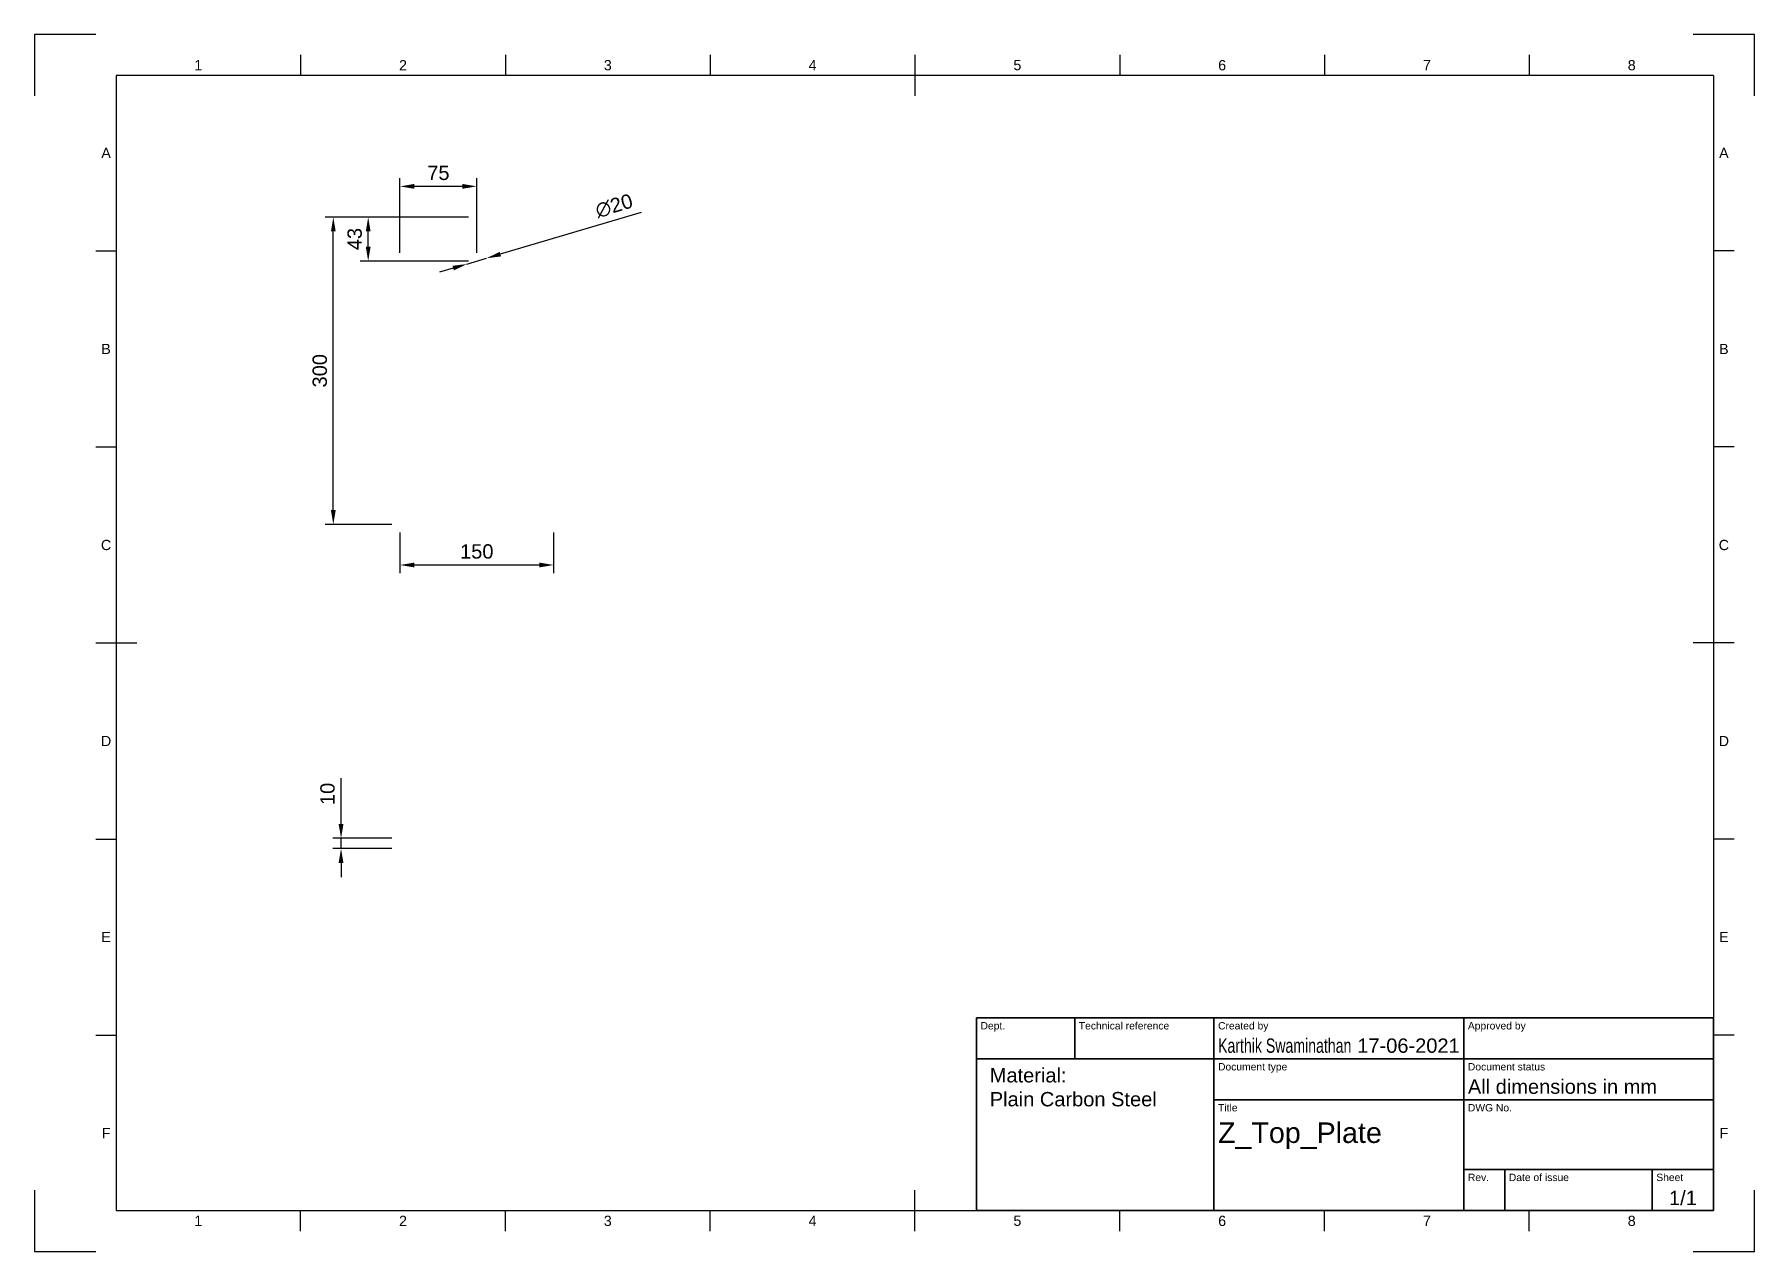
# Paper-space layout 'Sheet1' of a CAD drawing. Header units: millimetres. Extents: x 0 to 420, y 0 to 297.
import ezdxf
from ezdxf.enums import TextEntityAlignment as Align

# ---------------------------------------------------------------- set-up
doc = ezdxf.new("R2010")
doc.units = ezdxf.units.MM
doc.header["$LTSCALE"] = 0.75
for name, color, linetype, lineweight in [('Annotations', 7, 'Continuous', 25), ('Border', 7, 'Continuous', 25), ('Dimensions', 7, 'Continuous', 25), ('TitleBlock', 7, 'Continuous', 35)]:
    doc.layers.add(name, color=color, linetype=linetype, lineweight=lineweight)
doc.styles.add('FusionTitle', font='arial.ttf')
doc.styles.get("Standard").update_dxf_attribs({"font": 'arial.ttf'})
doc.dimstyles.new('ISO-25', dxfattribs={"dimtxt": 3.5, "dimasz": 3.5, "dimexe": 2, "dimexo": 2, "dimgap": 1.5, "dimtad": 1, "dimzin": 12, "dimdsep": 46, "dimtxsty": 'Standard', "dimcen": 0, "dimclrd": 256, "dimclre": 256, "dimclrt": 256, "dimazin": 3, "dimtp": 0.1, "dimtm": 0.1, "dimtfac": 0.714, "dimtmove": 0, "dimatfit": 3, "dimfxl": 1, "dimtzin": 12, "dimarcsym": 0})

# ---------------------------------------------------------------- blocks, each defined once
blk = doc.blocks.new('ISO_A3_SHEET')
at = {"layer": 'Border'}
for p, q in [((65, 292), (65, 287)), ((115, 292), (115, 287)), ((165, 292), (165, 287)), ((215, 292), (215, 282)), ((265, 292), (265, 287)), ((315, 292), (315, 287)), ((365, 292), (365, 287)), ((410, 287), (20, 287)), ((20, 287), (20, 10)), ((410, 287), (410, 10)), ((15, 244.16666), (20, 244.16666)), ((415, 244.16666), (410, 244.16666)), ((15, 196.33333), (20, 196.33333)), ((415, 196.33333), (410, 196.33333)), ((15, 148.5), (25, 148.5)), ((415, 148.5), (405, 148.5)), ((15, 100.66667), (20, 100.66667)), ((415, 100.66667), (410, 100.66667)), ((15, 52.83334), (20, 52.83334)), ((415, 52.83334), (410, 52.83334)), ((215, 5), (215, 15)), ((20, 10), (410, 10)), ((65, 5), (65, 10)), ((115, 5), (115, 10)), ((165, 5), (165, 10)), ((265, 5), (265, 10)), ((315, 5), (315, 10)), ((365, 5), (365, 10))]:
    blk.add_line(p, q, dxfattribs=at)
at = {"layer": 'Defpoints'}
for p, q in [((15, 297), (0, 297)), ((0, 297), (0, 282)), ((420, 297), (405, 297)), ((420, 282), (420, 297)), ((0, 15), (0, 0)), ((420, 0), (420, 15)), ((0, 0), (15, 0)), ((405, 0), (420, 0))]:
    blk.add_line(p, q, dxfattribs=at)
at = {"layer": 'Border', "style": 'FusionTitle'}
for s, p in [('1', (40, 289.5)), ('2', (90, 289.5)), ('3', (140, 289.5)), ('4', (190, 289.5)), ('5', (240, 289.5)), ('6', (290, 289.5)), ('7', (340, 289.5)), ('8', (390, 289.5)), ('A', (17.5, 268.08333)), ('A', (412.5, 268.08333)), ('B', (17.5, 220.25)), ('B', (412.5, 220.25)), ('C', (17.5, 172.41667)), ('C', (412.5, 172.41667)), ('D', (17.5, 124.58334)), ('D', (412.5, 124.58334)), ('E', (17.5, 76.75001)), ('E', (412.5, 76.75001)), ('F', (17.5, 28.91668)), ('F', (412.5, 28.91668)), ('1', (40, 7.5)), ('2', (90, 7.5)), ('3', (140, 7.5)), ('4', (190, 7.5)), ('5', (240, 7.5)), ('6', (290, 7.5)), ('7', (340, 7.5)), ('8', (390, 7.5))]:
    blk.add_text(s, height=2.5, dxfattribs=at).set_placement(p, align=Align.MIDDLE)
blk = doc.blocks.new('ISO_TITLEBLOCK')
at = {"layer": 'TitleBlock'}
for p, q in [((0, 47), (-180, 47)), ((-180, 47), (-180, 0)), ((-156, 37), (-156, 47)), ((-122, 0), (-122, 47)), ((-61, 0), (-61, 47)), ((0, 0), (0, 47)), ((-180, 37), (0, 37)), ((-122, 27), (0, 27)), ((-61, 10), (0, 10)), ((-51, 0), (-51, 10)), ((-15, 0), (-15, 10)), ((-180, 0), (0, 0))]:
    blk.add_line(p, q, dxfattribs=at)
at = {"layer": 'TitleBlock', "style": 'FusionTitle'}
for s, p in [('Dept.', (-179, 46)), ('Technical reference', (-155, 46)), ('Created by', (-121, 46)), ('Approved by', (-60, 46)), ('Document type', (-121, 36)), ('Document status', (-60, 36)), ('Title', (-121, 26)), ('DWG No.', (-60, 26)), ('Rev.', (-60, 9)), ('Date of issue', (-50, 9)), ('Sheet', (-14, 9))]:
    blk.add_text(s, height=1.8, dxfattribs=at).set_placement(p, align=Align.TOP_LEFT)
for tag, height, p in [('DEPT', 3.5, (-179, 42)), ('TECHNICAL_REFERENCE', 3.5, (-155, 42)), ('CREATED_BY', 3.5, (-121, 42)), ('APPROVED_BY', 3.5, (-60, 42)), ('DOCUMENT_TYPE', 3.5, (-121, 32)), ('DOCUMENT_STATUS', 3.5, (-60, 32)), ('TITLE_1', 5, (-121, 21.5)), ('TITLE_2', 5, (-121, 14)), ('TITLE_3', 5, (-121, 6.5)), ('DATE_OF_ISSUE', 3.5, (-50, 5))]:
    blk.add_attdef(tag, text='', height=height, dxfattribs=at).set_placement(p, align=Align.TOP_LEFT)
for tag, p in [('CREATED_DATE', (-62, 42)), ('APPROVED_DATE', (-0.99, 42))]:
    blk.add_attdef(tag, text='', height=3.5, dxfattribs=at).set_placement(p, align=Align.TOP_RIGHT)
for tag, height, p in [('DRAWING_NUMBER', 5, (-30.5, 19.75)), ('REV', 3.5, (-56, 4.85)), ('SHEET', 3.5, (-7.5, 4.85))]:
    blk.add_attdef(tag, text='', height=height, dxfattribs=at).set_placement(p, align=Align.TOP_CENTER)
blk = doc.blocks.new('*D25')
at = {"layer": 'Defpoints', "color": 0, "transparency": 16777216}
for p in [(72.98, 252.43), (89.26, 252.43), (89.26, 177.43)]:
    blk.add_point(p, dxfattribs=at)
at = {"layer": 'Dimensions', "lineweight": -2, "transparency": 16777216}
for p, q in [((87.26, 252.43), (70.98, 252.43)), ((72.98, 180.93), (72.98, 248.93)), ((87.26, 177.43), (70.98, 177.43))]:
    blk.add_line(p, q, dxfattribs=at)
at = {"layer": 'Dimensions', "transparency": 16777216}
for points in [[(72.4, 248.93), (73.56, 248.93), (72.98, 252.43)], [(72.4, 180.93), (73.56, 180.93), (72.98, 177.43)]]:
    blk.add_solid(points, dxfattribs=at)
at = {"layer": 'Dimensions', "transparency": 16777216, "insert": (69.69, 214.93), "char_height": 3.5, "attachment_point": 5, "rotation": 90}
blk.add_mtext('300', dxfattribs=at)
blk = doc.blocks.new('*D26')
at = {"layer": 'Defpoints', "color": 0, "transparency": 16777216}
for p in [(89.26, 177.43), (126.76, 177.43), (89.26, 167.53)]:
    blk.add_point(p, dxfattribs=at)
at = {"layer": 'Dimensions', "lineweight": -2, "transparency": 16777216}
for p, q in [((89.26, 175.43), (89.26, 165.53)), ((126.76, 175.43), (126.76, 165.53)), ((123.26, 167.53), (92.76, 167.53))]:
    blk.add_line(p, q, dxfattribs=at)
at = {"layer": 'Dimensions', "transparency": 16777216}
for points in [[(92.76, 168.12), (92.76, 166.95), (89.26, 167.53)], [(123.26, 168.12), (123.26, 166.95), (126.76, 167.53)]]:
    blk.add_solid(points, dxfattribs=at)
at = {"layer": 'Dimensions', "transparency": 16777216, "insert": (108.01, 170.82), "char_height": 3.5, "attachment_point": 5}
blk.add_mtext('150', dxfattribs=at)
blk = doc.blocks.new('*D27')
at = {"layer": 'Defpoints', "color": 0, "transparency": 16777216}
for p in [(105.61, 240.97), (110.41, 242.39)]:
    blk.add_point(p, dxfattribs=at)
at = {"layer": 'Dimensions', "lineweight": -2, "transparency": 16777216}
for p, q in [((148.16, 253.58), (113.76, 243.39)), ((102.26, 239.98), (98.9, 238.98)), ((105.61, 240.97), (110.41, 242.39))]:
    blk.add_line(p, q, dxfattribs=at)
at = {"layer": 'Dimensions', "transparency": 16777216}
for points in [[(113.6, 243.95), (113.93, 242.83), (110.41, 242.39)], [(102.09, 240.54), (102.42, 239.42), (105.61, 240.97)]]:
    blk.add_solid(points, dxfattribs=at)
at = {"layer": 'Dimensions', "transparency": 16777216, "insert": (141.53, 255.15), "char_height": 3.5, "attachment_point": 5, "rotation": 16.5147}
blk.add_mtext('∅20', dxfattribs=at)
blk = doc.blocks.new('*D28')
at = {"layer": 'Defpoints', "color": 0, "transparency": 16777216}
for p in [(74.87, 100.84), (89.26, 100.84), (89.26, 98.34)]:
    blk.add_point(p, dxfattribs=at)
at = {"layer": 'Dimensions', "lineweight": -2, "transparency": 16777216}
for p, q in [((74.87, 104.34), (74.87, 115.51)), ((87.26, 100.84), (72.87, 100.84)), ((74.87, 98.34), (74.87, 100.84)), ((87.26, 98.34), (72.87, 98.34)), ((74.87, 94.84), (74.87, 91.34))]:
    blk.add_line(p, q, dxfattribs=at)
at = {"layer": 'Dimensions', "transparency": 16777216}
for points in [[(74.28, 104.34), (75.45, 104.34), (74.87, 100.84)], [(74.28, 94.84), (75.45, 94.84), (74.87, 98.34)]]:
    blk.add_solid(points, dxfattribs=at)
at = {"layer": 'Dimensions', "transparency": 16777216, "insert": (71.58, 111.67), "char_height": 3.5, "attachment_point": 5, "rotation": 90}
blk.add_mtext('10', dxfattribs=at)
blk = doc.blocks.new('*D29')
at = {"lineweight": -2, "transparency": 16777216}
for p, q in [((106.01, 252.43), (79.5, 252.43)), ((81.5, 245.18), (81.5, 248.93)), ((106.01, 241.68), (79.5, 241.68))]:
    blk.add_line(p, q, dxfattribs=at)
at = {"transparency": 16777216}
for points in [[(80.92, 248.93), (82.08, 248.93), (81.5, 252.43)], [(80.92, 245.18), (82.08, 245.18), (81.5, 241.68)]]:
    blk.add_solid(points, dxfattribs=at)
at = {"layer": 'Defpoints', "color": 0, "transparency": 16777216}
for p in [(81.5, 252.43), (108.01, 252.43), (108.01, 241.68)]:
    blk.add_point(p, dxfattribs=at)
at = {"transparency": 16777216, "insert": (78.21, 247.06), "char_height": 3.5, "attachment_point": 5, "rotation": 90}
blk.add_mtext('43', dxfattribs=at)
blk = doc.blocks.new('*D30')
at = {"lineweight": -2, "transparency": 16777216}
for p, q in [((89.26, 243.68), (89.26, 261.92)), ((108.01, 243.68), (108.01, 261.92)), ((104.51, 259.92), (92.76, 259.92))]:
    blk.add_line(p, q, dxfattribs=at)
at = {"transparency": 16777216}
for points in [[(92.76, 260.51), (92.76, 259.34), (89.26, 259.92)], [(104.51, 260.51), (104.51, 259.34), (108.01, 259.92)]]:
    blk.add_solid(points, dxfattribs=at)
at = {"layer": 'Defpoints', "color": 0, "transparency": 16777216}
for p in [(89.26, 259.92), (89.26, 241.68), (108.01, 241.68)]:
    blk.add_point(p, dxfattribs=at)
at = {"transparency": 16777216, "insert": (98.64, 263.2), "char_height": 3.5, "attachment_point": 5}
blk.add_mtext('75', dxfattribs=at)

psp = doc.layouts.new('Sheet1')

# ---------------------------------------------------------------- block references
at = {"layer": 'Border'}
psp.add_blockref('ISO_A3_SHEET', (0, 0), dxfattribs=at)
at = {"layer": 'TitleBlock'}
ref = psp.add_blockref('ISO_TITLEBLOCK', (410, 10), dxfattribs=at)
ref.add_attrib('DOCUMENT_STATUS', 'All dimensions in mm', dxfattribs={"height": 3.5, "style": 'FusionTitle'}).set_placement((350, 42), align=Align.TOP_LEFT)
ref.add_attrib('CREATED_DATE', '17-06-2021', dxfattribs={"height": 3.5, "style": 'FusionTitle'}).set_placement((348, 52), align=Align.TOP_RIGHT)
ref.add_attrib('SHEET', '1/1', dxfattribs={"height": 3.5, "style": 'FusionTitle'}).set_placement((402.5, 14.85), align=Align.TOP_CENTER)
ref.add_attrib('TITLE_1', 'Z_Top_Plate', dxfattribs={"height": 5, "style": 'FusionTitle'}).set_placement((289, 31.5), align=Align.TOP_LEFT)
ref.add_attrib('CREATED_BY', 'Karthik Swaminathan', dxfattribs={"height": 3.5, "style": 'FusionTitle', "width": 0.704579}).set_placement((289, 52), align=Align.TOP_LEFT)

# ---------------------------------------------------------------- texts
at = {"layer": 'Annotations', "insert": (233.2625, 44.7716), "char_height": 3.5, "attachment_point": 1}
psp.add_mtext_dynamic_manual_height_columns('Material:\\PPlain Carbon Steel', width=46.007299, gutter_width=17.5, heights=[0], dxfattribs=at)

# ---------------------------------------------------------------- dimensions: what is measured, and where the dimension line sits
dim = psp.add_linear_dim(base=(89.2615, 259.9218), p1=(108.0115, 241.6813), p2=(89.2615, 241.6813), dimstyle='ISO-25', override={"dimlfac": -4})
dim.commit()
dim.dimension.update_dxf_attribs({"geometry": '*D30', "text_midpoint": (98.6365, 263.2017)})
dim = psp.add_linear_dim(base=(81.5009, 252.4313), p1=(108.0115, 241.6813), p2=(108.0115, 252.4313), angle=90, dimstyle='ISO-25', override={"dimlfac": -4})
dim.commit()
dim.dimension.update_dxf_attribs({"geometry": '*D29', "text_midpoint": (78.2127, 247.0563)})
at = {"layer": 'Dimensions'}
dim = psp.add_diameter_dim_2p(p1=(105.6146, 240.9707), p2=(110.4084, 242.392), dimstyle='ISO-25', override={"dimlfac": -4, "dimclrd": 256, "dimclre": 256}, dxfattribs=at)
dim.commit()
dim.dimension.update_dxf_attribs({"geometry": '*D27', "text_midpoint": (142.4965, 251.9059), "dimtype": 163})
for p1, p2, distance, picture, middle in [((89.2615, 177.4313), (89.2615, 252.4313), 16.2809, '*D25', (69.6923, 214.9313)), ((126.7615, 177.4313), (89.2615, 177.4313), 9.8995, '*D26', (108.0115, 170.8188)), ((89.2615, 98.3364), (89.2615, 100.8364), 14.3962, '*D28', (71.5783, 111.6725))]:
    dim = psp.add_aligned_dim(p1=p1, p2=p2, distance=distance, dimstyle='ISO-25', override={"dimlfac": -4, "dimclrd": 256, "dimclre": 256}, dxfattribs=at)
    dim.commit()
    dim.dimension.update_dxf_attribs({"geometry": picture, "text_midpoint": middle})

doc.saveas('drawing.dxf')
